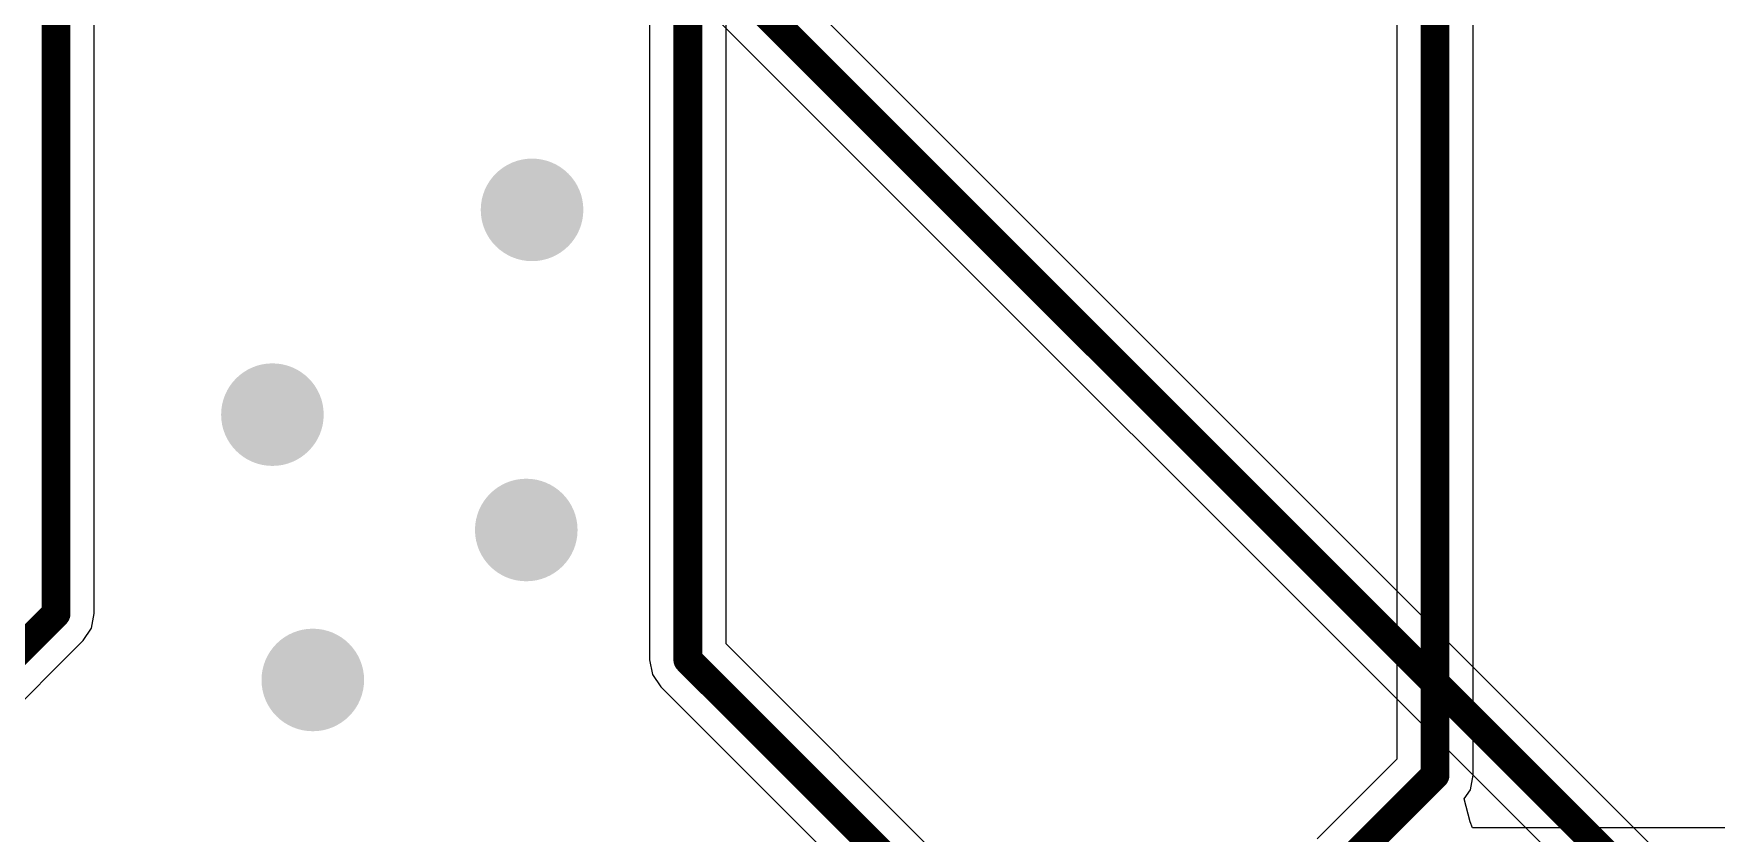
# Model space of a CAD drawing. Header units: inches. Extents: x 2.95 to 6.74, y 1.23 to 4.83.
# Drawn here: x 4.085 to 4.669, y 2.448 to 2.725 of the extents above; entities that cross this region are included whole.
import ezdxf

# ---------------------------------------------------------------- set-up
doc = ezdxf.new("R2010")
doc.units = ezdxf.units.IN
doc.header["$MEASUREMENT"] = 0
for name, color, linetype in [('Bottom Layer', 5, 'Continuous'), ('Bottom Solder', 6, 'Continuous'), ('PWR', 16, 'Continuous'), ('Top Layer', 1, 'Continuous'), ('Top Solder', 216, 'Continuous'), ('Via Holes', 16, 'Continuous')]:
    doc.layers.add(name, color=color, linetype=linetype)

msp = doc.modelspace()

# ---------------------------------------------------------------- hatches: boundary and pattern name
at = {"layer": 'Bottom Layer'}
h = msp.add_hatch(color=5, dxfattribs=at)
edge = h.paths.add_edge_path()
edge.add_arc((4.258, 2.664), 0.01378, 0, 360)
h = msp.add_hatch(color=5, dxfattribs=at)
edge = h.paths.add_edge_path()
edge.add_arc((4.168, 2.593), 0.01378, 0, 360)
h = msp.add_hatch(color=5, dxfattribs=at)
edge = h.paths.add_edge_path()
edge.add_arc((4.256, 2.553), 0.01378, 0, 360)
h = msp.add_hatch(color=5, dxfattribs=at)
edge = h.paths.add_edge_path()
edge.add_arc((4.182, 2.501), 0.01378, 0, 360)
at = {"layer": 'Bottom Solder'}
h = msp.add_hatch(color=6, dxfattribs=at)
edge = h.paths.add_edge_path()
edge.add_arc((4.258, 2.664), 0.01778, 0, 360)
h = msp.add_hatch(color=6, dxfattribs=at)
edge = h.paths.add_edge_path()
edge.add_arc((4.168, 2.593), 0.01778, 0, 360)
h = msp.add_hatch(color=6, dxfattribs=at)
edge = h.paths.add_edge_path()
edge.add_arc((4.256, 2.553), 0.01778, 0, 360)
h = msp.add_hatch(color=6, dxfattribs=at)
edge = h.paths.add_edge_path()
edge.add_arc((4.182, 2.501), 0.01778, 0, 360)
at = {"layer": 'PWR'}
h = msp.add_hatch(color=16, dxfattribs=at)
edge = h.paths.add_edge_path()
edge.add_arc((4.258, 2.664), 0.01591, 0, 360)
h = msp.add_hatch(color=16, dxfattribs=at)
edge = h.paths.add_edge_path()
edge.add_arc((4.168, 2.593), 0.01591, 0, 360)
h = msp.add_hatch(color=16, dxfattribs=at)
edge = h.paths.add_edge_path()
edge.add_arc((4.256, 2.553), 0.01591, 0, 360)
h = msp.add_hatch(color=16, dxfattribs=at)
edge = h.paths.add_edge_path()
edge.add_arc((4.182, 2.501), 0.01591, 0, 360)
at = {"layer": 'Top Layer'}
h = msp.add_hatch(color=1, dxfattribs=at)
edge = h.paths.add_edge_path()
edge.add_arc((4.258, 2.664), 0.01378, 0, 360)
h = msp.add_hatch(color=1, dxfattribs=at)
edge = h.paths.add_edge_path()
edge.add_arc((4.168, 2.593), 0.01378, 0, 360)
h = msp.add_hatch(color=1, dxfattribs=at)
edge = h.paths.add_edge_path()
edge.add_arc((4.256, 2.553), 0.01378, 0, 360)
h = msp.add_hatch(color=1, dxfattribs=at)
edge = h.paths.add_edge_path()
edge.add_arc((4.182, 2.501), 0.01378, 0, 360)
at = {"layer": 'Top Solder'}
h = msp.add_hatch(color=216, dxfattribs=at)
edge = h.paths.add_edge_path()
edge.add_arc((4.258, 2.664), 0.01778, 0, 360)
h = msp.add_hatch(color=216, dxfattribs=at)
edge = h.paths.add_edge_path()
edge.add_arc((4.168, 2.593), 0.01778, 0, 360)
h = msp.add_hatch(color=216, dxfattribs=at)
edge = h.paths.add_edge_path()
edge.add_arc((4.256, 2.553), 0.01778, 0, 360)
h = msp.add_hatch(color=216, dxfattribs=at)
edge = h.paths.add_edge_path()
edge.add_arc((4.182, 2.501), 0.01778, 0, 360)
at = {"layer": 'Via Holes'}
h = msp.add_hatch(color=7, dxfattribs=at)
edge = h.paths.add_edge_path()
edge.add_arc((4.258, 2.664), 0.00591, 0, 360)
h = msp.add_hatch(color=7, dxfattribs=at)
edge = h.paths.add_edge_path()
edge.add_arc((4.168, 2.593), 0.00591, 0, 360)
h = msp.add_hatch(color=7, dxfattribs=at)
edge = h.paths.add_edge_path()
edge.add_arc((4.256, 2.553), 0.00591, 0, 360)
h = msp.add_hatch(color=7, dxfattribs=at)
edge = h.paths.add_edge_path()
edge.add_arc((4.182, 2.501), 0.00591, 0, 360)

# ---------------------------------------------------------------- linework, layer by layer
at = {"layer": 'Bottom Layer'}
for p, q in [((4.32525, 2.51349), (4.32525, 3.67851)), ((4.29875, 3.02086), (4.29875, 2.508)), ((4.58425, 2.468), (4.58425, 2.909)), ((4.55775, 2.90351), (4.55775, 2.47349)), ((4.47067, 2.36807), (4.32525, 2.51349)), ((4.29875, 2.508), (4.29975, 2.50293)), ((4.29975, 2.50293), (4.30263, 2.49863)), ((4.30263, 2.49863), (4.43827, 2.36299)), ((4.55775, 2.47349), (4.53013, 2.44587)), ((4.58325, 2.46293), (4.58425, 2.468)), ((4.58113, 2.45975), (4.58325, 2.46293)), ((4.58318, 2.45186), (4.58113, 2.45975)), ((4.58405, 2.44975), (4.58318, 2.45186)), ((4.88568, 2.44975), (4.58405, 2.44975))]:
    msp.add_line(p, q, dxfattribs=at)
for points in [[(4.312, 2.508, 0.01, 0.01, 0), (4.312, 3.684, 0.01, 0.01, 0)], [(4.571, 2.468, 0.01, 0.01, 0), (4.571, 2.909, 0.01, 0.01, 0)], [(4.312, 2.508, 0.01, 0.01, 0), (4.471, 2.349, 0.01, 0.01, 0)], [(4.5395, 2.4365, 0.01, 0.01, 0), (4.571, 2.468, 0.01, 0.01, 0)]]:
    msp.add_lwpolyline(points, format="xyseb", dxfattribs=at)
for points in [[(4.3095, 2.508, 0.005, 0.005, 1), (4.3145, 2.508, 0.005, 0.005, 1)], [(4.3095, 2.508, 0.005, 0.005, 1), (4.3145, 2.508, 0.005, 0.005, 1)], [(4.5685, 2.468, 0.005, 0.005, 1), (4.5735, 2.468, 0.005, 0.005, 1)], [(4.5685, 2.468, 0.005, 0.005, 1), (4.5735, 2.468, 0.005, 0.005, 1)]]:
    msp.add_lwpolyline(points, format="xyseb", close=True, dxfattribs=at)
at = {"layer": 'Top Layer'}
for p, q in [((4.11625, 2.936), (4.62952, 2.42274)), ((4.10625, 2.524), (4.10625, 2.93186)), ((4.66849, 2.42125), (4.19952, 2.89022)), ((4.10525, 2.51893), (4.10625, 2.524)), ((3.97725, 2.38951), (4.10237, 2.51463)), ((4.10237, 2.51463), (4.10525, 2.51893))]:
    msp.add_line(p, q, dxfattribs=at)
for points in [[(4.093, 2.524, 0.01, 0.01, 0), (4.093, 3.272, 0.01, 0.01, 0)], [(4.11978, 2.95122, 0.01, 0.01, 0), (4.663, 2.408, 0.01, 0.01, 0)], [(3.964, 2.395, 0.01, 0.01, 0), (4.093, 2.524, 0.01, 0.01, 0)]]:
    msp.add_lwpolyline(points, format="xyseb", dxfattribs=at)
msp.add_lwpolyline([(4.0905, 2.524, 0.005, 0.005, 1), (4.0955, 2.524, 0.005, 0.005, 1)], format="xyseb", close=True, dxfattribs=at)
msp.add_lwpolyline([(4.0905, 2.524, 0.005, 0.005, 1), (4.0955, 2.524, 0.005, 0.005, 1)], format="xyseb", close=True, dxfattribs=at)

doc.saveas('drawing.dxf')
